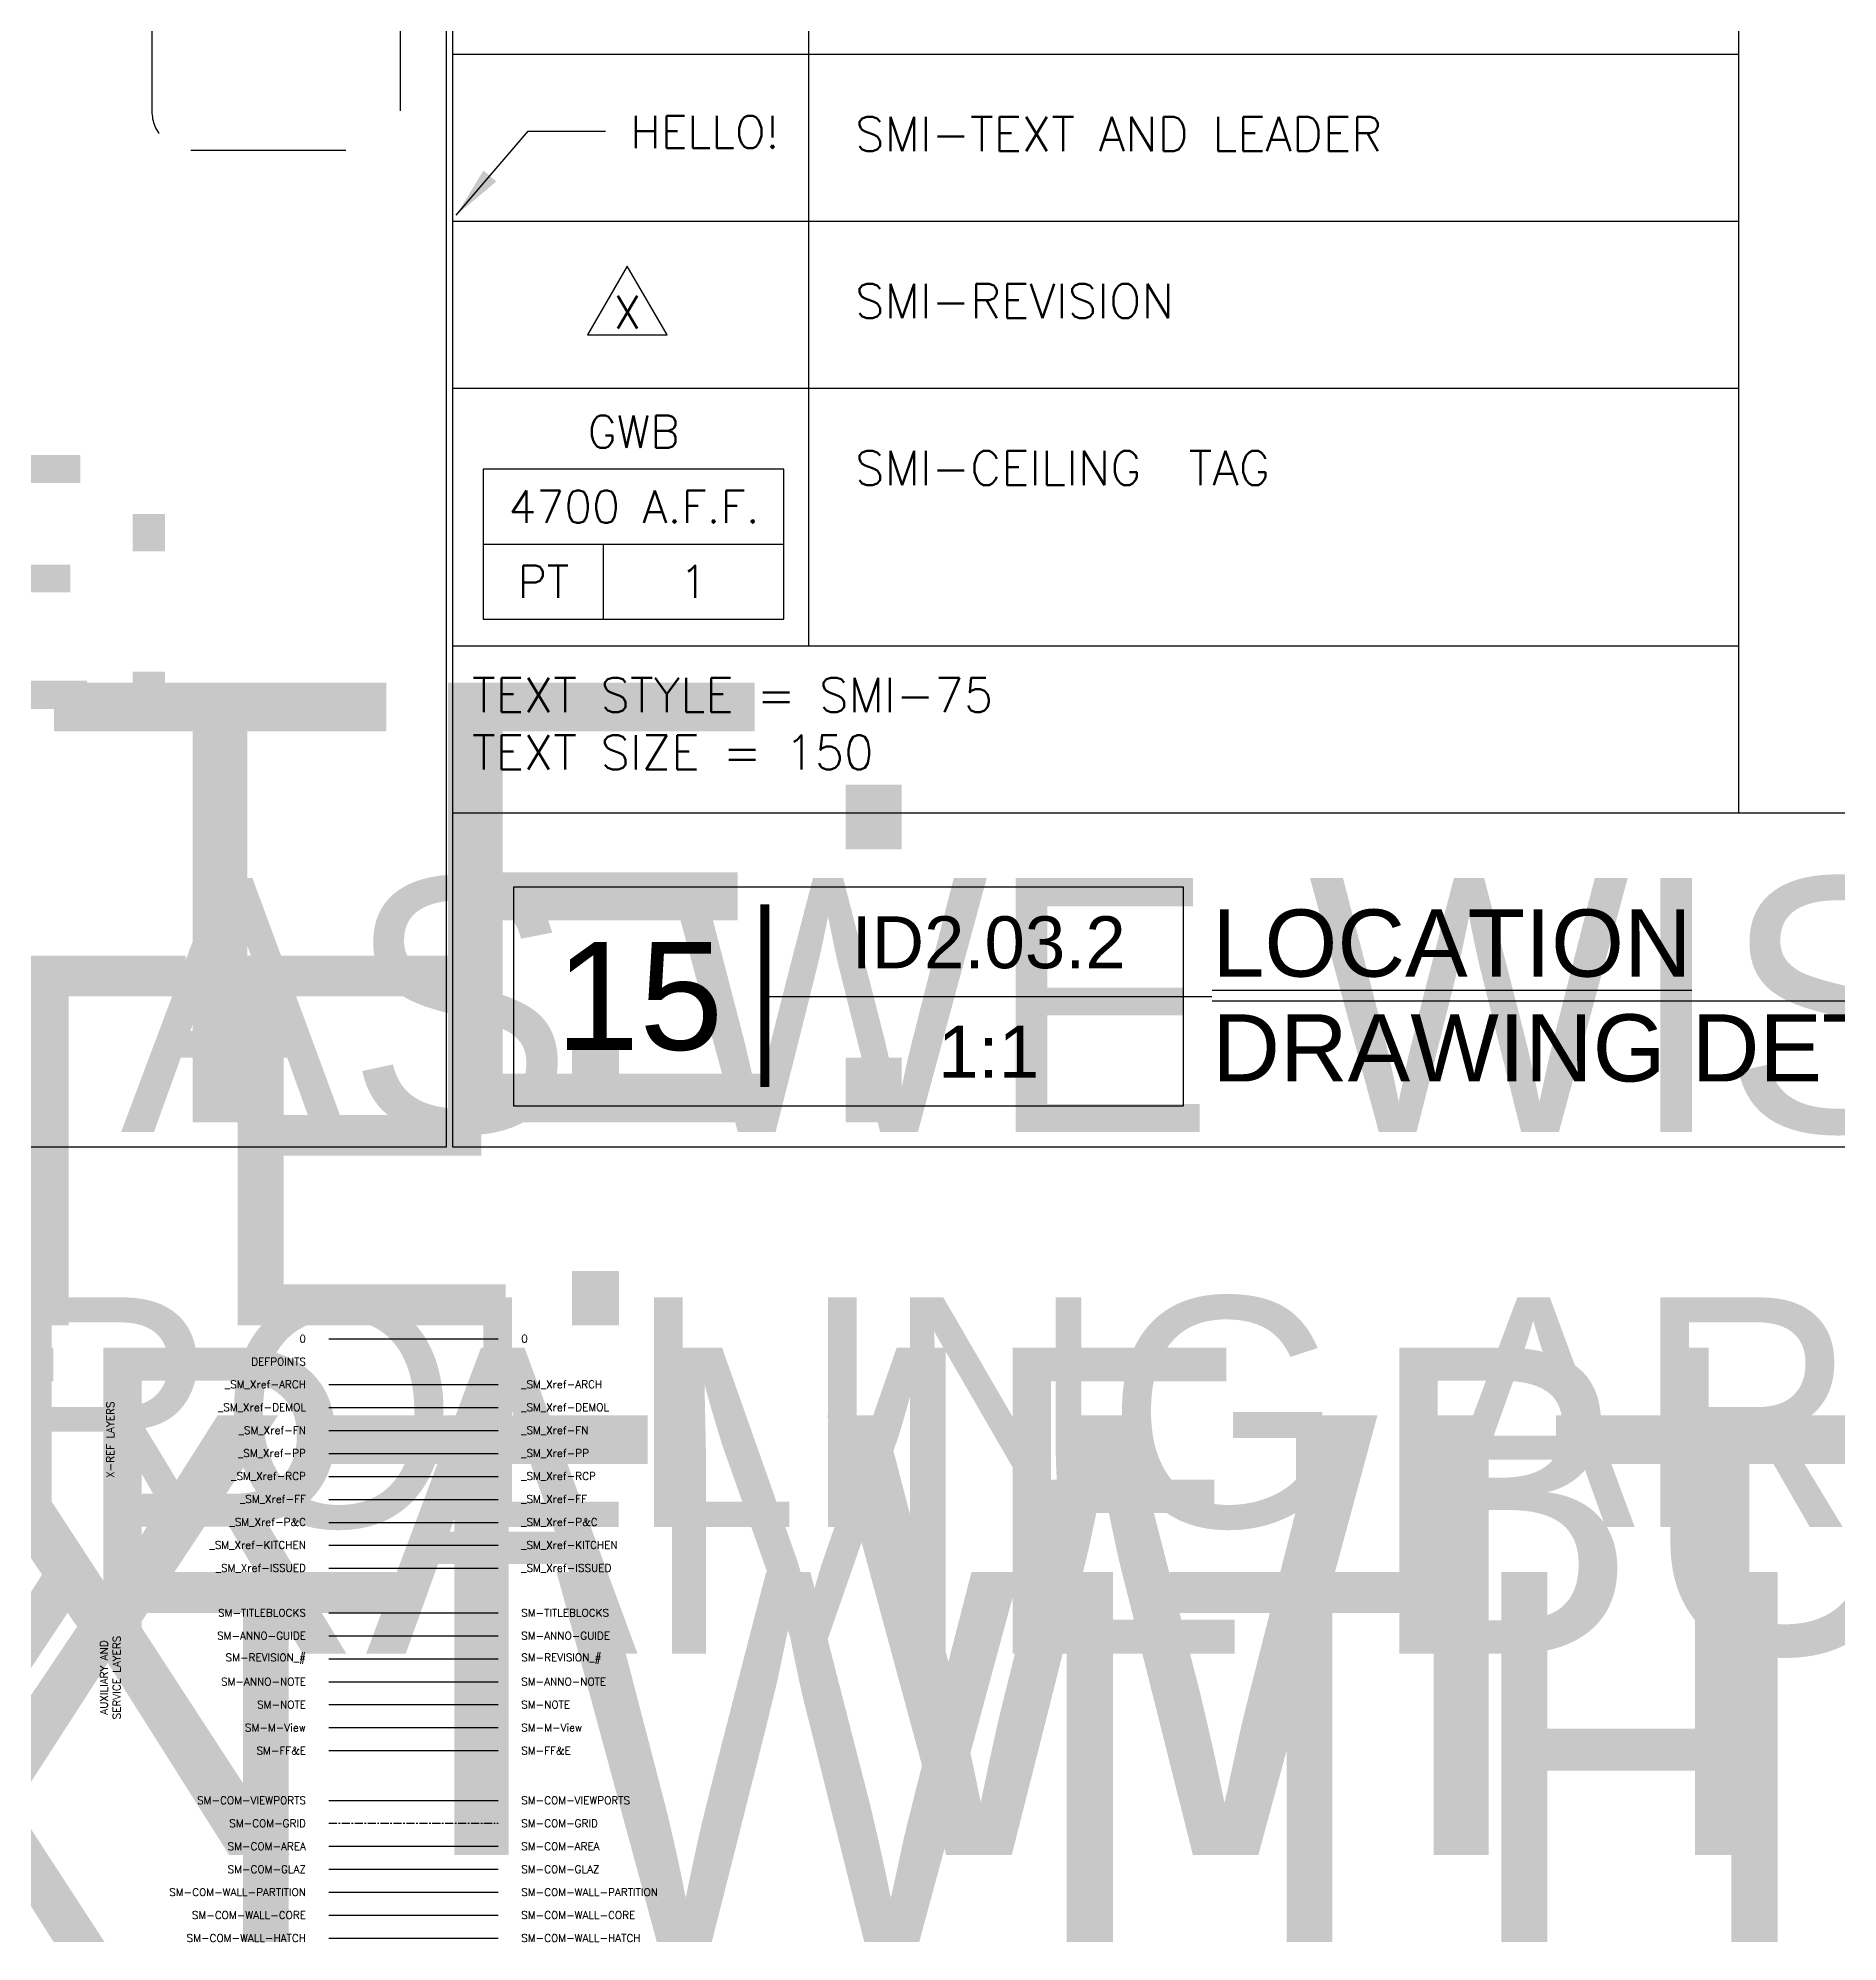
# Model space of a CAD drawing. Header units: inches. Extents: x -8208 to 9368, y -1840 to 1831.
# Drawn here: x -3716.8 to -3438.3, y 780.9 to 1075.5 of the extents above; entities that cross this region are included whole.
import ezdxf
from ezdxf.enums import TextEntityAlignment as Align

# ---------------------------------------------------------------- set-up
doc = ezdxf.new("R2018")
doc.units = ezdxf.units.IN
doc.header["$MEASUREMENT"] = 0
doc.linetypes.add('CENTER', pattern=[2, 1.25, -0.25, 0.25, -0.25])
doc.linetypes.add('HIDDENX2', pattern=[0.75, 0.5, -0.25])
for name, color, linetype in [('_SM_Xref-ARCH', 121, 'Continuous'), ('_SM_Xref-DEMOL', 121, 'Continuous'), ('_SM_Xref-FF', 1, 'Continuous'), ('_SM_Xref-FN', 1, 'Continuous'), ('_SM_Xref-ISSUED', 2, 'Continuous'), ('_SM_Xref-KITCHEN', 181, 'Continuous'), ('_SM_Xref-PP', 181, 'Continuous'), ('_SM_Xref_RCP', 2, 'Continuous'), ('I-Anno-Code', 2, 'Continuous'), ('SM', 1, 'Continuous'), ('SM-A-GUIDE', 7, 'Continuous'), ('SM-A-NAME', 3, 'Continuous'), ('SM-A-NOTE', 2, 'Continuous'), ('SM-COM-AREA', 181, 'Continuous'), ('SM-COM-GLAZE', 1, 'Continuous'), ('SM-COM-GRID', 8, 'CENTER'), ('SM-COM-TEXT', 2, 'Continuous'), ('SM-COM-WALL-CORE', 5, 'Continuous'), ('SM-COM-WALL-EXISTING', 4, 'Continuous'), ('SM-COM-WALL-HATCH', 252, 'Continuous'), ('SM-NOTE', 7, 'Continuous'), ('SM-RCP-TEXT', 2, 'Continuous'), ('SM-TITLEBLOCKS', 7, 'Continuous')]:
    doc.layers.add(name, color=color, linetype=linetype)
doc.layers.add('SM-COM-VIEWPORTS', color=7, linetype='Continuous', plot=False)
doc.layers.add('SM-M-view', color=251, linetype='Continuous', plot=False)
doc.styles.add('ATTRIBUTES-1', font='romans.shx', dxfattribs={"height": 0.082031})
doc.styles.add('SHT_ARIAL', font='arial.ttf')
doc.styles.add('SMI-1', font='romans.shx', dxfattribs={"height": 0.082031})
doc.styles.add('SMI-64', font='romans.shx', dxfattribs={"height": 5.332031})
doc.styles.add('SMM-1', font='romans.shx', dxfattribs={"height": 2})
doc.styles.add('SMM-75', font='romans.shx', dxfattribs={"height": 150})
doc.styles.add('SMM_ARIAL', font='arial.ttf')
doc.dimstyles.new('SMI-64', dxfattribs={"dimscale": 64, "dimtxt": 5.332031, "dimasz": 0.125, "dimexe": 0.078125, "dimexo": 0.078125, "dimgap": 0.0625, "dimtad": 1, "dimdec": 4, "dimzin": 3, "dimdsep": 46, "dimlunit": 4, "dimtxsty": 'SMI-64', "dimblk": 'SMI-thick', "dimcen": 0.09375, "dimclrd": 1, "dimclre": 1, "dimclrt": 2, "dimadec": 0, "dimazin": 0, "dimtfac": 0.09375, "dimtdec": 4, "dimtmove": 2, "dimatfit": 3, "dimfxl": 0.078125, "dimfrac": 2, "dimtolj": 1, "dimtzin": 3, "dimarcsym": 0})

# ---------------------------------------------------------------- blocks, each defined once
blk = doc.blocks.new('*U143')
at = {"layer": 'I-Anno-Code', "lineweight": 30, "flags": 104}
blk.add_attdef('Text', text='', height=2, dxfattribs=at).set_placement((1.55, 1.03), align=Align.TOP_LEFT)
blk = doc.blocks.new('*U142')
at = {"layer": 'I-Anno-Code', "lineweight": 30, "flags": 104}
blk.add_attdef('Text', text='', height=2, dxfattribs=at).set_placement((1.55, 1.03), align=Align.TOP_LEFT)
blk = doc.blocks.new('*U147')
at = {"layer": 'I-Anno-Code', "lineweight": 30, "flags": 104}
blk.add_attdef('Text', text='', height=2, dxfattribs=at).set_placement((1.55, 1.03), align=Align.TOP_LEFT)
blk = doc.blocks.new('SMI-thick')
at = {"color": 4, "linetype": 'Continuous'}
blk.add_line((0.386, 0.386), (-0.386, -0.386), dxfattribs=at)
at = {"color": 0, "linetype": 'Continuous'}
blk.add_line((-1.078, 0), (1.078, 0), dxfattribs=at)
blk = doc.blocks.new('SMI-REVISION')
at = {"color": 2}
blk.add_lwpolyline([(2.44, 4.23), (0, 0), (4.89, 0)], close=True, dxfattribs=at)
at = {"color": 2, "style": 'ATTRIBUTES-1'}
blk.add_attdef('REV_NO.', text='', height=2, dxfattribs=at).set_placement((2.46, 0.39), align=Align.CENTER)
blk = doc.blocks.new('SMI-ceiling_tag')
at = {"color": 1}
blk.add_line((-11.08, -6.91), (-11.08, -2.3), dxfattribs=at)
blk.add_lwpolyline([(-18.46, -2.3), (0, -2.3), (0, 2.3), (-18.46, 2.3)], close=True, dxfattribs=at)
at = {"color": 3}
blk.add_lwpolyline([(-18.46, 2.3), (-18.46, -6.91), (0, -6.91), (0, 2.3), (-18.46, 2.3)], dxfattribs=at)
at = {"color": 2, "style": 'ATTRIBUTES-1'}
for tag, p in [('MATERIAL', (-9.23, 4.6)), ('C.HEIGHT', (-9.2, 0)), ('FINISH', (-14.77, -4.6)), ('NO.', (-5.54, -4.66))]:
    blk.add_attdef(tag, text='', height=2, dxfattribs=at).set_placement(p, align=Align.MIDDLE_CENTER)
blk = doc.blocks.new('SM REF TAG-L')
at = {"color": 1, "linetype": 'Continuous'}
blk.add_line((14.03, 0), (38.98, 0), dxfattribs=at)
at = {"color": 2, "linetype": 'Continuous'}
blk.add_lwpolyline([(37.38, -6.12), (0, -6.12), (0, 6.12), (37.38, 6.12)], close=True, dxfattribs=at)
at = {"color": 1, "linetype": 'Continuous', "const_width": 0.5}
blk.add_lwpolyline([(14.03, 5.15), (14.03, -5.05)], dxfattribs=at)
at = {"color": 1, "style": 'SHT_ARIAL'}
for tag, p in [('TITLE2', (39, 6.12)), ('%%UTITLE2', (39, 1.11)), ('%%OTITLE1', (39, -4.74))]:
    blk.add_attdef(tag, p, '', height=3.75, dxfattribs=at)
at = {"color": 1, "linetype": 'Continuous', "style": 'SHT_ARIAL'}
for tag, p in [('SHEET', (26.52, 3.03)), ('SCALE', (26.52, -3.09))]:
    blk.add_attdef(tag, text='', height=2.67, dxfattribs=at).set_placement(p, align=Align.MIDDLE)
at = {"color": 1, "style": 'SHT_ARIAL'}
blk.add_attdef('NO', text='', height=6.03, dxfattribs=at).set_placement((7.02, -0.01), align=Align.MIDDLE)
blk = doc.blocks.new('*U204')
at = {"color": 3}
for p, q in [((-0.6397, 0.6876), (-0.1335, 0.6876)), ((-0.1335, 0.6876), (0.0366, 0.521))]:
    blk.add_line(p, q, dxfattribs=at)
at = {"color": 3, "linetype": 'HIDDENX2', "flags": 128}
blk.add_lwpolyline([(0.125, -0.5576), (0.6769, -0.5576, 0.414214), (0.8019, -0.4326), (0.8019, 0.4326, 0.414214), (0.6769, 0.5576), (0.125, 0.5576, 0.414214), (0, 0.4326), (0, -0.4326, 0.414214)], format="xyb", close=True, dxfattribs=at)
at = {"color": 3}
blk.add_circle((-0.3866, 0.6876), 0.2531, dxfattribs=at)
at = {"color": 2, "style": 'SMI-1', "flags": 8}
for tag, p in [('#', (-0.3866, 0.7836)), ('##', (-0.3866, 0.5916))]:
    blk.add_attdef(tag, text='', height=0.082, dxfattribs=at).set_placement(p, align=Align.MIDDLE_CENTER)

msp = doc.modelspace()

# ---------------------------------------------------------------- linework, layer by layer
for p, q in [((-3597.61319, 1416.33118), (-3597.61319, 981.44152)), ((-3453.68678, 1416.33118), (-3453.68678, 955.60149)), ((-3652.70077, 1073.01304), (-3453.68678, 1073.01304)), ((-3652.70077, 1047.17301), (-3453.68678, 1047.17301)), ((-3652.70077, 1021.33298), (-3453.68678, 1021.33298)), ((-3652.70077, 981.44152), (-3453.68678, 981.44152)), ((-3652.70077, 955.60149), (-3348.90695, 955.60149)), ((-3671.82475, 874.2378), (-3645.61792, 874.2378)), ((-3671.82475, 845.82464), (-3645.61792, 845.82464))]:
    msp.add_line(p, q)
at = {"color": 30}
msp.add_lwpolyline([(-3348.90695, 1416.33118), (-3652.70077, 1416.33118), (-3652.70077, 903.92144), (-3348.90695, 903.92144)], dxfattribs=at)
msp.add_lwpolyline([(-3881.47608, 903.92144), (-3653.6307, 903.92144), (-3653.6307, 1288.22875), (-3881.47608, 1288.22875)], close=True, dxfattribs=at)
at = {"layer": '_SM_Xref-ARCH'}
msp.add_line((-3671.82475, 867.13451), (-3645.61792, 867.13451), dxfattribs=at)
at = {"layer": '_SM_Xref-DEMOL'}
msp.add_line((-3671.82475, 863.58286), (-3645.61792, 863.58286), dxfattribs=at)
at = {"layer": '_SM_Xref-FF'}
msp.add_line((-3671.82475, 849.37629), (-3645.61792, 849.37629), dxfattribs=at)
at = {"layer": '_SM_Xref-FN'}
msp.add_line((-3671.82475, 860.03122), (-3645.61792, 860.03122), dxfattribs=at)
at = {"layer": '_SM_Xref-ISSUED'}
msp.add_line((-3671.82475, 838.72135), (-3645.61792, 838.72135), dxfattribs=at)
at = {"layer": '_SM_Xref-KITCHEN'}
msp.add_line((-3671.82475, 842.273), (-3645.61792, 842.273), dxfattribs=at)
at = {"layer": '_SM_Xref-PP'}
msp.add_line((-3671.82475, 856.47957), (-3645.61792, 856.47957), dxfattribs=at)
at = {"layer": '_SM_Xref_RCP'}
msp.add_line((-3671.82475, 852.92793), (-3645.61792, 852.92793), dxfattribs=at)
at = {"layer": 'SM'}
msp.add_line((-3671.82475, 810.51567), (-3645.61792, 810.51567), dxfattribs=at)
at = {"layer": 'SM-A-GUIDE'}
msp.add_line((-3671.82475, 828.27389), (-3645.61792, 828.27389), dxfattribs=at)
at = {"layer": 'SM-A-NAME'}
msp.add_line((-3671.82475, 824.72225), (-3645.61792, 824.72225), dxfattribs=at)
at = {"layer": 'SM-A-NOTE'}
msp.add_line((-3671.82475, 821.17061), (-3645.61792, 821.17061), dxfattribs=at)
at = {"layer": 'SM-COM-AREA'}
msp.add_line((-3671.82475, 795.70364), (-3645.61792, 795.70364), dxfattribs=at)
at = {"layer": 'SM-COM-GLAZE'}
msp.add_line((-3671.82475, 792.152), (-3645.61792, 792.152), dxfattribs=at)
at = {"layer": 'SM-COM-GRID'}
msp.add_line((-3671.82475, 799.25529), (-3645.61792, 799.25529), dxfattribs=at)
at = {"layer": 'SM-COM-VIEWPORTS'}
msp.add_line((-3671.82475, 802.80693), (-3645.61792, 802.80693), dxfattribs=at)
at = {"layer": 'SM-COM-WALL-CORE'}
msp.add_line((-3671.82475, 785.04871), (-3645.61792, 785.04871), dxfattribs=at)
at = {"layer": 'SM-COM-WALL-EXISTING'}
msp.add_line((-3671.82475, 788.60035), (-3645.61792, 788.60035), dxfattribs=at)
at = {"layer": 'SM-COM-WALL-HATCH'}
msp.add_line((-3671.82475, 781.49707), (-3645.61792, 781.49707), dxfattribs=at)
at = {"layer": 'SM-M-view'}
msp.add_line((-3671.82475, 814.06732), (-3645.61792, 814.06732), dxfattribs=at)
at = {"layer": 'SM-NOTE'}
msp.add_line((-3671.82475, 817.61896), (-3645.61792, 817.61896), dxfattribs=at)
at = {"layer": 'SM-TITLEBLOCKS'}
msp.add_line((-3671.82475, 831.82554), (-3645.61792, 831.82554), dxfattribs=at)

# ---------------------------------------------------------------- block references
for name, p, xscale, yscale, zscale, values in [('*U204', (-3699.2117, 1084.94988), 48, 48, 48, {'#': 'XX', '##': 'XX-XX'}), ('SMI-REVISION', (-3631.80869, 1029.5759), 2.519685039370079, 2.519685039370079, 2.519685039370079, {'REV_NO.': 'X'})]:
    msp.add_blockref(name, p, dxfattribs=dict(xscale=xscale, yscale=yscale, zscale=zscale)).add_auto_attribs(values)
at = {"color": 1}
ref = msp.add_blockref('*U142', (-3855.82011, 1009.04703), dxfattribs=dict(at, xscale=1.889763779527559, yscale=1.889763779527559, zscale=1.889763779527559))
lines = msp.add_mtext('NOTE:\\PTEXT AS WE WISH', dxfattribs={"layer": 'I-Anno-Code', "insert": (-3852.88446, 1010.98684), "char_height": 39.2745684, "attachment_point": 1})
ref.add_attrib('Text', '', (-3852.88446, 1010.98684), dxfattribs={"flags": 104}).embed_mtext(lines)
ref = msp.add_blockref('*U143', (-3855.82011, 973.82833), dxfattribs=dict(xscale=1.889763779527559, yscale=1.889763779527559, zscale=1.889763779527559))
lines = msp.add_mtext('NOTE: \\PTEXT WITHOUT FRAME BUT CONTROLLING ARROWS', dxfattribs={"layer": 'I-Anno-Code', "insert": (-3852.88446, 975.76814), "char_height": 68.0291345, "attachment_point": 1})
ref.add_attrib('Text', '', (-3852.88446, 975.76814), dxfattribs={"flags": 104}).embed_mtext(lines)
ref = msp.add_blockref('*U143', (-4245.04431, 950.52603), dxfattribs=dict(xscale=1.259842519685039, yscale=1.259842519685039, zscale=1.259842519685039))
lines = msp.add_mtext('NOTE: \\PTEXT WITHOUT FRAME BUT CONTROLLING ARROWS', dxfattribs={"layer": 'I-Anno-Code', "insert": (-4243.08722, 951.81924), "char_height": 47.3572854, "attachment_point": 1})
ref.add_attrib('Text', '', (-4243.08722, 951.81924), dxfattribs={"flags": 104}).embed_mtext(lines)
ref = msp.add_blockref('SM REF TAG-L', (-3643.23042, 927.19447), dxfattribs=dict(xscale=2.771653543307087, yscale=2.771653543307087, zscale=2.771653543307087))
ref.add_attrib('SHEET', 'ID2.03.2', dxfattribs={"color": 1, "linetype": 'Continuous', "height": 8.037795, "style": 'SMM_ARIAL'}).set_placement((-3569.73621, 935.59177), align=Align.MIDDLE)
ref.add_attrib('%%UTITLE2', '%%uLOCATION', (-3535.13765, 930.2718), dxfattribs={"color": 1, "height": 10.3937008, "style": 'SMM_ARIAL'})
ref.add_attrib('%%OTITLE1', '%%oDRAWING DETAIL', (-3535.13765, 914.0491), dxfattribs={"color": 1, "height": 10.3937008, "style": 'SMM_ARIAL'})
ref.add_attrib('SCALE', '1:1', dxfattribs={"color": 1, "linetype": 'Continuous', "height": 8.037795, "style": 'SMM_ARIAL'}).set_placement((-3569.73621, 918.64141), align=Align.MIDDLE)
ref.add_attrib('NO', '15', dxfattribs={"color": 1, "height": 16.703126, "style": 'SMM_ARIAL'}).set_placement((-3623.78245, 927.17756), align=Align.MIDDLE)
ref = msp.add_blockref('*U143', (-4516.06984, 938.87489), dxfattribs=dict(xscale=0.9448818897637795, yscale=0.9448818897637795, zscale=0.9448818897637795))
lines = msp.add_mtext('NOTE: \\PTEXT WITHOUT FRAME BUT CONTROLLING ARROWS', dxfattribs={"layer": 'I-Anno-Code', "insert": (-4514.60201, 939.84479), "char_height": 35.5179641, "attachment_point": 1})
ref.add_attrib('Text', '', (-4514.60201, 939.84479), dxfattribs={"flags": 104}).embed_mtext(lines)
at = {"layer": 'SM-COM-TEXT', "color": 3}
ref = msp.add_blockref('*U147', (-3855.82011, 931.5976), dxfattribs=dict(at, xscale=1.889763779527559, yscale=1.889763779527559, zscale=1.889763779527559))
lines = msp.add_mtext('NOTE:\\PTEXT WITH FRAME', dxfattribs={"layer": 'SM-A-NOTE', "insert": (-3853.78435, 933.53741), "char_height": 57.2312311, "attachment_point": 1})
ref.add_attrib('Text', '', (-3853.78435, 933.53741), dxfattribs={"flags": 104}).embed_mtext(lines)
at = {"layer": 'SM-RCP-TEXT'}
ref = msp.add_blockref('SMI-ceiling_tag', (-3601.42607, 1003.00184), dxfattribs=dict(at, xscale=2.519685039370079, yscale=2.519685039370079, zscale=2.519685039370079))
ref.add_attrib('NO.', '1', dxfattribs={"layer": '0', "color": 2, "height": 5.04, "style": 'ATTRIBUTES-1'}).set_placement((-3615.37883, 991.39896), align=Align.MIDDLE_CENTER)
ref.add_attrib('FINISH', 'PT', dxfattribs={"layer": '0', "color": 2, "height": 5.04, "style": 'ATTRIBUTES-1'}).set_placement((-3638.63344, 991.39896), align=Align.MIDDLE_CENTER)
ref.add_attrib('MATERIAL', 'GWB', dxfattribs={"layer": '0', "color": 2, "height": 5.04, "style": 'ATTRIBUTES-1'}).set_placement((-3624.68068, 1014.60472), align=Align.MIDDLE_CENTER)
ref.add_attrib('C.HEIGHT', '4700 A.F.F.', dxfattribs={"layer": '0', "color": 2, "height": 5.04, "style": 'ATTRIBUTES-1'}).set_placement((-3624.60809, 1003.00184), align=Align.MIDDLE_CENTER)

# ---------------------------------------------------------------- texts
at = {"color": 2, "insert": (-3625.20253, 1063.50194), "char_height": 5.03937, "width": 62.992126, "attachment_point": 1, "style": 'SMM-75'}
msp.add_mtext('HELLO!', dxfattribs=at)
at = {"color": 2}
for s, insert, char_height, attachment_point, style in [('SMI-TEXT AND LEADER', (-3590.42152, 1058.00123), 5.3320312, 7, 'SMI-64'), ('SMI-REVISION', (-3590.42152, 1032.1612), 5.3320312, 7, 'SMI-64'), ('SMI-CEILING  TAG', (-3590.42152, 1006.32118), 5.3320312, 7, 'SMI-64'), ('TEXT STYLE = SMI-75\\PTEXT SIZE = 150', (-3649.67274, 962.31209), 5.3320312, 7, 'SMI-64'), ('0', (-3675.37639, 874.2378), 1.18388, 6, 'SMM-1'), ('DEFPOINTS', (-3675.37639, 870.68615), 1.183881, 6, 'SMM-1'), ('_SM_Xref-ARCH', (-3675.37639, 867.13451), 1.1838814, 6, 'SMM-1'), ('_SM_Xref-DEMOL', (-3675.37639, 863.58286), 1.1838814, 6, 'SMM-1'), ('_SM_Xref-FN', (-3675.37639, 860.03122), 1.1838814, 6, 'SMM-1'), ('_SM_Xref-PP', (-3675.37639, 856.47957), 1.1838814, 6, 'SMM-1'), ('_SM_Xref-RCP', (-3675.37639, 852.92793), 1.1838814, 6, 'SMM-1'), ('_SM_Xref-FF', (-3675.37639, 849.37629), 1.1838814, 6, 'SMM-1'), ('_SM_Xref-P&C', (-3675.37639, 845.82464), 1.1838814, 6, 'SMM-1'), ('_SM_Xref-KITCHEN', (-3675.37639, 842.273), 1.1838814, 6, 'SMM-1'), ('_SM_Xref-ISSUED', (-3675.37639, 838.72135), 1.1838814, 6, 'SMM-1'), ('SM-TITLEBLOCKS', (-3675.37639, 831.82554), 1.1838814, 6, 'SMM-1'), ('SM-ANNO-GUIDE', (-3675.37639, 828.27389), 1.1838814, 6, 'SMM-1'), ('SM-REVISION_#', (-3675.37639, 824.72225), 1.1838814, 6, 'SMM-1'), ('SM-ANNO-NOTE', (-3675.37639, 821.17061), 1.1838814, 6, 'SMM-1'), ('SM-NOTE', (-3675.37639, 817.61896), 1.183881, 6, 'SMM-1'), ('SM-M-View', (-3675.37639, 814.06732), 1.183881, 6, 'SMM-1'), ('SM-FF&E', (-3675.37639, 810.51567), 1.183881, 6, 'SMM-1'), ('SM-COM-VIEWPORTS', (-3675.37639, 802.80693), 1.1838814, 6, 'SMM-1'), ('SM-COM-GRID', (-3675.37639, 799.25529), 1.1838814, 6, 'SMM-1'), ('SM-COM-AREA', (-3675.37639, 795.70364), 1.1838814, 6, 'SMM-1'), ('SM-COM-GLAZ', (-3675.37639, 792.152), 1.1838814, 6, 'SMM-1'), ('SM-COM-WALL-PARTITION', (-3675.37639, 788.60035), 1.1838814, 6, 'SMM-1'), ('SM-COM-WALL-CORE', (-3675.37639, 785.04871), 1.1838814, 6, 'SMM-1'), ('SM-COM-WALL-HATCH', (-3675.37639, 781.49707), 1.1838814, 6, 'SMM-1')]:
    msp.add_mtext(s, dxfattribs=dict(at, insert=insert, char_height=char_height, attachment_point=attachment_point, style=style))
at = {"attachment_point": 4, "style": 'SMM-1'}
for s, insert, char_height in [('0', (-3642.06627, 874.2378), 1.18388), ('_SM_Xref-P&C', (-3642.06627, 845.82464), 1.1838814)]:
    msp.add_mtext(s, dxfattribs=dict(at, insert=insert, char_height=char_height))
at = {"color": 2, "char_height": 1.1838814, "width": 15.845596, "attachment_point": 6, "rotation": 90, "style": 'SMM-1'}
for s, insert in [('\\pxqc;X-REF LAYERS', (-3705.66193, 866.53722)), ('\\pxqc;AUXILIARY AND SERVICE LAYERS', (-3705.66193, 829.73251))]:
    msp.add_mtext(s, dxfattribs=dict(at, insert=insert))
at = {"layer": '_SM_Xref-ARCH', "insert": (-3642.06627, 867.13451), "char_height": 1.1838814, "attachment_point": 4, "style": 'SMM-1'}
msp.add_mtext('_SM_Xref-ARCH', dxfattribs=at)
at = {"layer": '_SM_Xref-DEMOL', "insert": (-3642.06627, 863.58286), "char_height": 1.1838814, "attachment_point": 4, "style": 'SMM-1'}
msp.add_mtext('_SM_Xref-DEMOL', dxfattribs=at)
at = {"layer": '_SM_Xref-FF', "insert": (-3642.06627, 849.37629), "char_height": 1.1838814, "attachment_point": 4, "style": 'SMM-1'}
msp.add_mtext('_SM_Xref-FF', dxfattribs=at)
at = {"layer": '_SM_Xref-FN', "insert": (-3642.06627, 860.03122), "char_height": 1.1838814, "attachment_point": 4, "style": 'SMM-1'}
msp.add_mtext('_SM_Xref-FN', dxfattribs=at)
at = {"layer": '_SM_Xref-ISSUED', "insert": (-3642.06627, 838.72135), "char_height": 1.1838814, "attachment_point": 4, "style": 'SMM-1'}
msp.add_mtext('_SM_Xref-ISSUED', dxfattribs=at)
at = {"layer": '_SM_Xref-KITCHEN', "insert": (-3642.06627, 842.273), "char_height": 1.1838814, "attachment_point": 4, "style": 'SMM-1'}
msp.add_mtext('_SM_Xref-KITCHEN', dxfattribs=at)
at = {"layer": '_SM_Xref-PP', "insert": (-3642.06627, 856.47957), "char_height": 1.1838814, "attachment_point": 4, "style": 'SMM-1'}
msp.add_mtext('_SM_Xref-PP', dxfattribs=at)
at = {"layer": '_SM_Xref_RCP', "insert": (-3642.06627, 852.92793), "char_height": 1.1838814, "attachment_point": 4, "style": 'SMM-1'}
msp.add_mtext('_SM_Xref-RCP', dxfattribs=at)
at = {"layer": 'SM', "insert": (-3642.06627, 810.51567), "char_height": 1.183881, "attachment_point": 4, "style": 'SMM-1'}
msp.add_mtext('SM-FF&E', dxfattribs=at)
at = {"layer": 'SM-A-GUIDE', "insert": (-3642.06627, 828.27389), "char_height": 1.1838814, "attachment_point": 4, "style": 'SMM-1'}
msp.add_mtext('SM-ANNO-GUIDE', dxfattribs=at)
at = {"layer": 'SM-A-NAME', "insert": (-3642.06627, 824.72225), "char_height": 1.1838814, "attachment_point": 4, "style": 'SMM-1'}
msp.add_mtext('SM-REVISION_#', dxfattribs=at)
at = {"layer": 'SM-A-NOTE', "insert": (-3642.06627, 821.17061), "char_height": 1.1838814, "attachment_point": 4, "style": 'SMM-1'}
msp.add_mtext('SM-ANNO-NOTE', dxfattribs=at)
at = {"layer": 'SM-COM-AREA', "insert": (-3642.06627, 795.70364), "char_height": 1.1838814, "attachment_point": 4, "style": 'SMM-1'}
msp.add_mtext('SM-COM-AREA', dxfattribs=at)
at = {"layer": 'SM-COM-GLAZE', "insert": (-3642.06627, 792.152), "char_height": 1.1838814, "attachment_point": 4, "style": 'SMM-1'}
msp.add_mtext('SM-COM-GLAZ', dxfattribs=at)
at = {"layer": 'SM-COM-GRID', "insert": (-3642.06627, 799.25529), "char_height": 1.1838814, "attachment_point": 4, "style": 'SMM-1'}
msp.add_mtext('SM-COM-GRID', dxfattribs=at)
at = {"layer": 'SM-COM-VIEWPORTS', "insert": (-3642.06627, 802.80693), "char_height": 1.1838814, "attachment_point": 4, "style": 'SMM-1'}
msp.add_mtext('SM-COM-VIEWPORTS', dxfattribs=at)
at = {"layer": 'SM-COM-WALL-CORE', "insert": (-3642.06627, 785.04871), "char_height": 1.1838814, "attachment_point": 4, "style": 'SMM-1'}
msp.add_mtext('SM-COM-WALL-CORE', dxfattribs=at)
at = {"layer": 'SM-COM-WALL-EXISTING', "insert": (-3642.06627, 788.60035), "char_height": 1.1838814, "attachment_point": 4, "style": 'SMM-1'}
msp.add_mtext('SM-COM-WALL-PARTITION', dxfattribs=at)
at = {"layer": 'SM-COM-WALL-HATCH', "insert": (-3642.06627, 781.49707), "char_height": 1.1838814, "attachment_point": 4, "style": 'SMM-1'}
msp.add_mtext('SM-COM-WALL-HATCH', dxfattribs=at)
at = {"layer": 'SM-M-view', "insert": (-3642.06627, 814.06732), "char_height": 1.183881, "attachment_point": 4, "style": 'SMM-1'}
msp.add_mtext('SM-M-View', dxfattribs=at)
at = {"layer": 'SM-NOTE', "insert": (-3642.06627, 817.61896), "char_height": 1.183881, "attachment_point": 4, "style": 'SMM-1'}
msp.add_mtext('SM-NOTE', dxfattribs=at)
at = {"layer": 'SM-TITLEBLOCKS', "insert": (-3642.06627, 831.82554), "char_height": 1.1838814, "attachment_point": 4, "style": 'SMM-1'}
msp.add_mtext('SM-TITLEBLOCKS', dxfattribs=at)

# ---------------------------------------------------------------- leaders
at = {"color": 0, "ltscale": 0.5}
msp.add_leader([(-3652.11088, 1048.09119), (-3640.98502, 1061.10194), (-3629.04253, 1061.10194)], dimstyle='SMI-64', dxfattribs=at)

doc.saveas('drawing.dxf')
